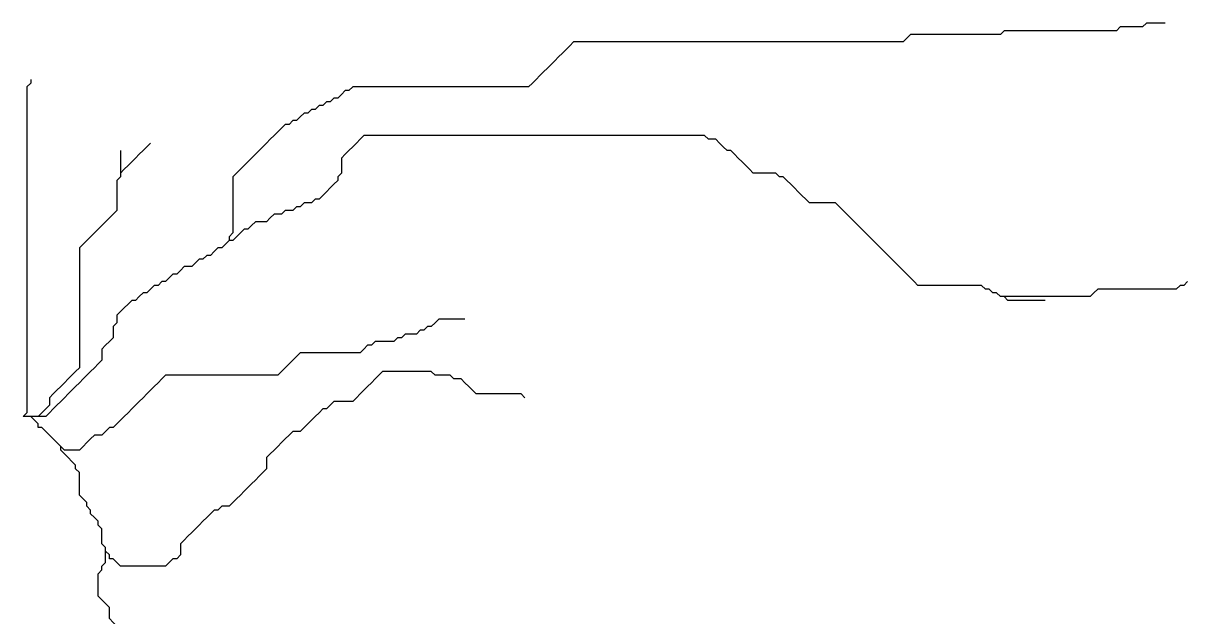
# Model space of a CAD drawing. Header units: metres. Extents: x 837475 to 838479, y 1189012 to 1191015.
# Drawn here: x 837475.1 to 837785.3, y 1189211.9 to 1189370.4 of the extents above; entities that cross this region are included whole.
import ezdxf

# ---------------------------------------------------------------- set-up
doc = ezdxf.new("R2010")
doc.units = ezdxf.units.M
doc.header["$MEASUREMENT"] = 0

msp = doc.modelspace()

# ---------------------------------------------------------------- linework, layer by layer
for points in [[(837780.02, 1189370.36, 1721.22), (837779.02, 1189370.36, 1720.6), (837778.02, 1189370.36, 1720.05), (837777.02, 1189370.36, 1719.37), (837776.02, 1189370.36, 1718.53), (837775.02, 1189370.36, 1717.78), (837774.02, 1189369.37, 1716.8), (837773.02, 1189369.37, 1716.09), (837772.02, 1189369.37, 1715.38), (837771.02, 1189369.37, 1714.68), (837770.02, 1189369.37, 1714.02), (837769.02, 1189369.37, 1713.34), (837768.02, 1189369.37, 1712.64), (837767.03, 1189368.37, 1711.55), (837766.03, 1189368.37, 1710.75), (837765.03, 1189368.37, 1710.01), (837764.03, 1189368.37, 1709.25), (837763.03, 1189368.37, 1708.49), (837762.03, 1189368.37, 1707.69), (837761.03, 1189368.37, 1706.88), (837760.03, 1189368.37, 1706.01), (837759.03, 1189368.37, 1705.01), (837758.03, 1189368.37, 1704.13), (837757.03, 1189368.37, 1703.38), (837756.03, 1189368.37, 1702.68), (837755.03, 1189368.37, 1702.06), (837754.03, 1189368.37, 1701.5), (837753.03, 1189368.37, 1700.89), (837752.03, 1189368.37, 1700.24), (837751.03, 1189368.37, 1699.59), (837750.03, 1189368.37, 1698.92), (837749.03, 1189368.37, 1698.22), (837748.03, 1189368.37, 1697.42), (837747.03, 1189368.37, 1696.54), (837746.03, 1189368.37, 1695.58), (837745.03, 1189368.37, 1694.57), (837744.03, 1189368.37, 1693.7), (837743.03, 1189368.37, 1692.98), (837742.03, 1189368.37, 1692.31), (837741.03, 1189368.37, 1691.67), (837740.03, 1189368.37, 1691.06), (837739.03, 1189368.37, 1690.47), (837738.04, 1189368.37, 1689.87), (837737.04, 1189368.37, 1689.29), (837736.04, 1189367.37, 1688.5), (837735.04, 1189367.37, 1687.98), (837734.04, 1189367.37, 1687.53), (837733.04, 1189367.37, 1687.09), (837732.04, 1189367.37, 1686.57), (837731.04, 1189367.37, 1685.95), (837730.04, 1189367.37, 1685.17), (837729.04, 1189367.37, 1684.31), (837728.04, 1189367.37, 1683.45), (837727.04, 1189367.37, 1682.57), (837726.04, 1189367.37, 1681.68), (837725.04, 1189367.37, 1680.82), (837724.04, 1189367.37, 1680.02), (837723.04, 1189367.37, 1679.26), (837722.04, 1189367.37, 1678.52), (837721.04, 1189367.37, 1677.83), (837720.04, 1189367.37, 1677.22), (837719.04, 1189367.37, 1676.65), (837718.04, 1189367.37, 1676.08), (837717.04, 1189367.37, 1675.54), (837716.04, 1189367.37, 1675.01), (837715.04, 1189367.37, 1674.5), (837714.04, 1189367.37, 1674), (837713.04, 1189367.37, 1673.55), (837712.04, 1189367.37, 1673.12), (837711.04, 1189366.37, 1672.5), (837710.04, 1189365.37, 1671.83), (837709.04, 1189365.37, 1671.41), (837708.05, 1189365.37, 1670.98), (837707.05, 1189365.37, 1670.55), (837706.05, 1189365.37, 1670.1), (837705.05, 1189365.37, 1669.57), (837704.05, 1189365.37, 1668.99), (837703.05, 1189365.37, 1668.39), (837702.05, 1189365.37, 1667.77), (837701.05, 1189365.37, 1667.16), (837700.05, 1189365.37, 1666.54), (837699.05, 1189365.37, 1665.9), (837698.05, 1189365.37, 1665.21), (837697.05, 1189365.37, 1664.62), (837696.05, 1189365.37, 1664.23), (837695.05, 1189365.37, 1663.99), (837694.05, 1189365.37, 1663.73), (837693.05, 1189365.37, 1663.41), (837692.05, 1189365.37, 1663.1), (837691.05, 1189365.37, 1662.78), (837690.05, 1189365.37, 1662.46), (837689.05, 1189365.37, 1662.15), (837688.05, 1189365.37, 1661.83), (837687.05, 1189365.37, 1661.52), (837686.05, 1189365.37, 1661.21), (837685.05, 1189365.37, 1660.9), (837684.05, 1189365.37, 1660.59), (837683.05, 1189365.37, 1660.28), (837682.05, 1189365.37, 1659.97), (837681.05, 1189365.37, 1659.66), (837680.05, 1189365.37, 1659.36), (837679.05, 1189365.37, 1659.05), (837678.06, 1189365.37, 1658.74), (837677.06, 1189365.37, 1658.44), (837676.06, 1189365.37, 1658.13), (837675.06, 1189365.37, 1657.83), (837674.06, 1189365.37, 1657.53), (837673.06, 1189365.37, 1657.23), (837672.06, 1189365.37, 1656.93), (837671.06, 1189365.37, 1656.63), (837670.06, 1189365.37, 1656.33), (837669.06, 1189365.37, 1656.04), (837668.06, 1189365.37, 1655.75), (837667.06, 1189365.37, 1655.46), (837666.06, 1189365.37, 1655.18), (837665.06, 1189365.37, 1654.9), (837664.06, 1189365.37, 1654.61), (837663.06, 1189365.37, 1654.33), (837662.06, 1189365.37, 1654.04), (837661.06, 1189365.37, 1653.71), (837660.06, 1189365.37, 1653.37), (837659.06, 1189365.37, 1653.04), (837658.06, 1189365.37, 1652.7), (837657.06, 1189365.37, 1652.37), (837656.06, 1189365.37, 1652.02), (837655.06, 1189365.37, 1651.64), (837654.06, 1189365.37, 1651.24), (837653.06, 1189365.37, 1650.85), (837652.06, 1189365.37, 1650.45), (837651.06, 1189365.37, 1650.06), (837650.06, 1189365.37, 1649.66), (837649.07, 1189365.37, 1649.26), (837648.07, 1189365.37, 1648.85), (837647.07, 1189365.37, 1648.45), (837646.07, 1189365.37, 1648.05), (837645.07, 1189365.37, 1647.64), (837644.07, 1189365.37, 1647.24), (837643.07, 1189365.37, 1646.83), (837642.07, 1189365.37, 1646.43), (837641.07, 1189365.37, 1646.03), (837640.07, 1189365.37, 1645.62), (837639.07, 1189365.37, 1645.22), (837638.07, 1189365.37, 1644.82), (837637.07, 1189365.37, 1644.41), (837636.07, 1189365.37, 1644.01), (837635.07, 1189365.37, 1643.6), (837634.07, 1189365.37, 1643.2), (837633.07, 1189365.37, 1642.8), (837632.07, 1189365.37, 1642.41), (837631.07, 1189365.37, 1642.01), (837630.07, 1189365.37, 1641.62), (837629.07, 1189365.37, 1641.24), (837628.07, 1189365.37, 1640.85), (837627.07, 1189365.37, 1640.47), (837626.07, 1189365.37, 1640.1), (837625.07, 1189365.37, 1639.76), (837624.07, 1189365.37, 1639.44), (837623.07, 1189365.37, 1639.13), (837622.07, 1189365.37, 1638.82), (837621.07, 1189364.37, 1638.38), (837620.07, 1189363.37, 1637.94), (837619.08, 1189362.37, 1637.5), (837618.08, 1189361.37, 1637.07), (837617.08, 1189360.37, 1636.63), (837616.08, 1189359.37, 1636.2), (837615.08, 1189358.37, 1635.76), (837614.08, 1189357.37, 1635.31), (837613.08, 1189356.37, 1634.86), (837612.08, 1189355.37, 1634.4), (837611.08, 1189354.37, 1633.95), (837610.08, 1189353.37, 1633.52), (837609.08, 1189353.37, 1633.24), (837608.08, 1189353.37, 1632.95), (837607.08, 1189353.37, 1632.67), (837606.08, 1189353.37, 1632.38), (837605.08, 1189353.37, 1632.07), (837604.08, 1189353.37, 1631.71), (837603.08, 1189353.37, 1631.33), (837602.08, 1189353.37, 1630.96), (837601.08, 1189353.37, 1630.59), (837600.08, 1189353.37, 1630.21), (837599.08, 1189353.37, 1629.84), (837598.08, 1189353.37, 1629.47), (837597.08, 1189353.37, 1629.1), (837596.08, 1189353.37, 1628.73), (837595.08, 1189353.37, 1628.35), (837594.08, 1189353.37, 1627.99), (837593.08, 1189353.37, 1627.64), (837592.08, 1189353.37, 1627.29), (837591.08, 1189353.37, 1626.92), (837590.08, 1189353.37, 1626.56), (837589.09, 1189353.37, 1626.2), (837588.09, 1189353.37, 1625.96), (837587.09, 1189353.37, 1625.81), (837586.09, 1189353.37, 1625.68), (837585.09, 1189353.37, 1625.56), (837584.09, 1189353.37, 1625.43), (837583.09, 1189353.37, 1625.31), (837582.09, 1189353.37, 1625.18), (837581.09, 1189353.37, 1625.05), (837580.09, 1189353.37, 1624.93), (837579.09, 1189353.37, 1624.8), (837578.09, 1189353.37, 1624.67), (837577.09, 1189353.37, 1624.55), (837576.09, 1189353.37, 1624.42), (837575.09, 1189353.37, 1624.3), (837574.09, 1189353.37, 1624.17), (837573.09, 1189353.37, 1624.05), (837572.09, 1189353.37, 1623.96), (837571.09, 1189353.37, 1623.9), (837570.09, 1189353.37, 1623.84), (837569.09, 1189353.37, 1623.79), (837568.09, 1189353.37, 1623.73), (837567.09, 1189353.37, 1623.67), (837566.09, 1189353.37, 1623.62), (837565.09, 1189353.37, 1623.56), (837564.09, 1189353.37, 1623.51), (837563.09, 1189353.37, 1623.47), (837562.09, 1189352.37, 1623.4), (837561.09, 1189352.37, 1623.36), (837560.1, 1189351.37, 1623.3), (837559.1, 1189350.37, 1623.24), (837558.1, 1189350.37, 1623.19), (837557.1, 1189349.37, 1623.13), (837556.1, 1189349.37, 1623.08), (837555.1, 1189348.37, 1623.03), (837554.1, 1189348.37, 1622.98), (837553.1, 1189347.37, 1622.92), (837552.1, 1189347.37, 1622.88), (837551.1, 1189346.37, 1622.81), (837550.1, 1189346.37, 1622.77), (837549.1, 1189345.37, 1622.71), (837548.1, 1189344.37, 1622.65), (837547.1, 1189344.37, 1622.6), (837546.1, 1189343.37, 1622.54), (837545.1, 1189343.37, 1622.49), (837544.1, 1189342.37, 1622.43), (837543.1, 1189341.37, 1622.36), (837542.1, 1189340.37, 1622.29), (837541.1, 1189339.38, 1622.21), (837540.1, 1189338.38, 1622.12), (837539.1, 1189337.38, 1622.02), (837538.1, 1189336.38, 1621.62), (837537.1, 1189335.38, 1620.91), (837536.1, 1189334.38, 1620.19), (837535.1, 1189333.38, 1619.47), (837534.1, 1189332.38, 1618.75), (837533.1, 1189331.38, 1618.05), (837532.1, 1189330.38, 1617.42), (837531.1, 1189329.38, 1616.86), (837531.1, 1189328.38, 1616.46), (837531.1, 1189327.38, 1616.02), (837531.1, 1189326.38, 1615.5), (837531.1, 1189325.38, 1614.95), (837531.1, 1189324.38, 1614.38), (837531.1, 1189323.38, 1613.76), (837531.1, 1189322.38, 1613.1), (837531.1, 1189321.38, 1612.41), (837531.1, 1189320.38, 1611.7), (837531.1, 1189319.38, 1610.95), (837531.1, 1189318.38, 1610.19), (837531.1, 1189317.38, 1609.43), (837531.1, 1189316.38, 1608.66), (837531.1, 1189315.38, 1607.96), (837531.1, 1189314.38, 1607.4), (837530.11, 1189313.38, 1606.63), (837530.11, 1189312.38, 1606.17)], [(837477.12, 1189355.37, 1614.57), (837477.12, 1189354.37, 1614.39), (837476.12, 1189353.37, 1614.15), (837476.12, 1189352.37, 1613.88), (837476.12, 1189351.37, 1613.51), (837476.12, 1189350.37, 1613.12), (837476.12, 1189349.37, 1612.72), (837476.12, 1189348.37, 1612.32), (837476.12, 1189347.37, 1611.89), (837476.12, 1189346.37, 1611.45), (837476.12, 1189345.37, 1611.02), (837476.12, 1189344.37, 1610.62), (837476.12, 1189343.37, 1610.26), (837476.12, 1189342.37, 1609.9), (837476.12, 1189341.37, 1609.55), (837476.12, 1189340.37, 1609.2), (837476.12, 1189339.38, 1608.83), (837476.12, 1189338.38, 1608.43), (837476.12, 1189337.38, 1608.02), (837476.12, 1189336.38, 1607.56), (837476.12, 1189335.38, 1607.04), (837476.12, 1189334.38, 1606.43), (837476.12, 1189333.38, 1605.77), (837476.12, 1189332.38, 1605.07), (837476.12, 1189331.38, 1604.34), (837476.12, 1189330.38, 1603.62), (837476.12, 1189329.38, 1602.9), (837476.12, 1189328.38, 1602.17), (837476.12, 1189327.38, 1601.44), (837476.12, 1189326.38, 1600.7), (837476.12, 1189325.38, 1599.95), (837476.12, 1189324.38, 1599.19), (837476.12, 1189323.38, 1598.44), (837476.12, 1189322.38, 1597.68), (837476.12, 1189321.38, 1596.95), (837476.12, 1189320.38, 1596.28), (837476.12, 1189319.38, 1595.7), (837476.12, 1189318.38, 1595.2), (837476.12, 1189317.38, 1594.74), (837476.12, 1189316.38, 1594.31), (837476.12, 1189315.38, 1593.91), (837476.12, 1189314.38, 1593.52), (837476.12, 1189313.38, 1593.14), (837476.12, 1189312.38, 1592.78), (837476.12, 1189311.38, 1592.41), (837476.12, 1189310.39, 1592.04), (837476.12, 1189309.39, 1591.66), (837476.12, 1189308.39, 1591.29), (837476.12, 1189307.39, 1590.92), (837476.12, 1189306.39, 1590.55), (837476.12, 1189305.39, 1590.19), (837476.12, 1189304.39, 1589.83), (837476.12, 1189303.39, 1589.48), (837476.12, 1189302.39, 1589.13), (837476.12, 1189301.39, 1588.79), (837476.12, 1189300.39, 1588.45), (837476.12, 1189299.39, 1588.12), (837476.12, 1189298.39, 1587.79), (837476.12, 1189297.39, 1587.44), (837476.12, 1189296.39, 1587.07), (837476.12, 1189295.39, 1586.69), (837476.12, 1189294.39, 1586.26), (837476.12, 1189293.39, 1585.72), (837476.12, 1189292.39, 1585.1), (837476.12, 1189291.39, 1584.41), (837476.12, 1189290.39, 1583.7), (837476.12, 1189289.39, 1582.98), (837476.12, 1189288.39, 1582.25), (837476.12, 1189287.39, 1581.52), (837476.12, 1189286.39, 1580.79), (837476.12, 1189285.39, 1580.07), (837476.12, 1189284.39, 1579.34), (837476.12, 1189283.39, 1578.62), (837476.12, 1189282.39, 1577.88), (837476.12, 1189281.39, 1577.14), (837476.12, 1189280.4, 1576.43), (837476.12, 1189279.4, 1575.77), (837476.12, 1189278.4, 1575.18), (837476.12, 1189277.4, 1574.63), (837476.12, 1189276.4, 1574.06), (837476.12, 1189275.4, 1573.42), (837476.12, 1189274.4, 1572.75), (837476.12, 1189273.4, 1572.1), (837476.12, 1189272.4, 1571.46), (837476.12, 1189271.4, 1570.82), (837476.12, 1189270.4, 1570.18), (837476.12, 1189269.4, 1569.54), (837476.12, 1189268.4, 1568.92), (837476.12, 1189267.4, 1568.42), (837476.12, 1189266.4, 1568.15), (837475.12, 1189265.4, 1568.14)], [(837737.04, 1189297.39, 1687.59), (837736.04, 1189297.39, 1686.94), (837735.04, 1189298.39, 1686.17), (837734.04, 1189298.39, 1685.62), (837733.04, 1189299.39, 1684.83), (837732.04, 1189299.39, 1684.2), (837731.04, 1189300.39, 1683.75), (837730.04, 1189300.39, 1683.43), (837729.04, 1189300.39, 1683.09), (837728.04, 1189300.39, 1682.76), (837727.04, 1189300.39, 1682.4), (837726.04, 1189300.39, 1681.99), (837725.04, 1189300.39, 1681.46), (837724.04, 1189300.39, 1680.89), (837723.04, 1189300.39, 1680.35), (837722.04, 1189300.39, 1679.88), (837721.04, 1189300.39, 1679.5), (837720.04, 1189300.39, 1679.13), (837719.04, 1189300.39, 1678.75), (837718.04, 1189300.39, 1678.37), (837717.04, 1189300.39, 1677.98), (837716.04, 1189300.39, 1677.63), (837715.04, 1189300.39, 1677.31), (837714.04, 1189300.39, 1677.01), (837713.04, 1189301.39, 1676.57), (837712.04, 1189302.39, 1676.13), (837711.04, 1189303.39, 1675.64), (837710.04, 1189304.39, 1675.16), (837709.04, 1189305.39, 1674.66), (837708.05, 1189306.39, 1674.16), (837707.05, 1189307.39, 1673.67), (837706.05, 1189308.39, 1673.2), (837705.05, 1189309.39, 1672.72), (837704.05, 1189310.39, 1672.25), (837703.05, 1189311.38, 1671.78), (837702.05, 1189312.38, 1671.31), (837701.05, 1189313.38, 1670.85), (837700.05, 1189314.38, 1670.38), (837699.05, 1189315.38, 1669.88), (837698.05, 1189316.38, 1669.33), (837697.05, 1189317.38, 1668.8), (837696.05, 1189318.38, 1668.28), (837695.05, 1189319.38, 1667.79), (837694.05, 1189320.38, 1667.33), (837693.05, 1189321.38, 1666.89), (837692.05, 1189322.38, 1666.46), (837691.05, 1189322.38, 1666.16), (837690.05, 1189322.38, 1665.85), (837689.05, 1189322.38, 1665.55), (837688.05, 1189322.38, 1665.24), (837687.05, 1189322.38, 1664.94), (837686.05, 1189322.38, 1664.63), (837685.05, 1189322.38, 1664.33), (837684.05, 1189323.38, 1663.87), (837683.05, 1189324.38, 1663.39), (837682.05, 1189325.38, 1662.89), (837681.05, 1189326.38, 1662.39), (837680.05, 1189327.38, 1661.82), (837679.05, 1189328.38, 1661.14), (837678.06, 1189329.38, 1660.46), (837677.06, 1189329.38, 1660.03), (837676.06, 1189330.38, 1659.5), (837675.06, 1189330.38, 1659.14), (837674.06, 1189330.38, 1658.78), (837673.06, 1189330.38, 1658.4), (837672.06, 1189330.38, 1658.02), (837671.06, 1189330.38, 1657.66), (837670.06, 1189330.38, 1657.34), (837669.06, 1189331.38, 1656.88), (837668.06, 1189332.38, 1656.39), (837667.06, 1189333.38, 1655.91), (837666.06, 1189334.38, 1655.42), (837665.06, 1189335.38, 1654.93), (837664.06, 1189336.38, 1654.44), (837663.06, 1189336.38, 1654.12), (837662.06, 1189337.38, 1653.74), (837661.06, 1189338.38, 1653.38), (837660.06, 1189339.38, 1653.02), (837659.06, 1189339.38, 1652.77), (837658.06, 1189339.38, 1652.52), (837657.06, 1189340.37, 1652.16), (837656.06, 1189340.37, 1651.84), (837655.06, 1189340.37, 1651.42), (837654.06, 1189340.37, 1650.99), (837653.06, 1189340.37, 1650.55), (837652.06, 1189340.37, 1650.12), (837651.06, 1189340.37, 1649.68), (837650.06, 1189340.37, 1649.25), (837649.07, 1189340.37, 1648.82), (837648.07, 1189340.37, 1648.38), (837647.07, 1189340.37, 1647.95), (837646.07, 1189340.37, 1647.51), (837645.07, 1189340.37, 1647.08), (837644.07, 1189340.37, 1646.64), (837643.07, 1189340.37, 1646.21), (837642.07, 1189340.37, 1645.78), (837641.07, 1189340.37, 1645.35), (837640.07, 1189340.37, 1644.92), (837639.07, 1189340.37, 1644.47), (837638.07, 1189340.37, 1644.03), (837637.07, 1189340.37, 1643.6), (837636.07, 1189340.37, 1643.17), (837635.07, 1189340.37, 1642.74), (837634.07, 1189340.37, 1642.3), (837633.07, 1189340.37, 1641.86), (837632.07, 1189340.37, 1641.42), (837631.07, 1189340.37, 1640.99), (837630.07, 1189340.37, 1640.55), (837629.07, 1189340.37, 1640.11), (837628.07, 1189340.37, 1639.68), (837627.07, 1189340.37, 1639.24), (837626.07, 1189340.37, 1638.8), (837625.07, 1189340.37, 1638.36), (837624.07, 1189340.37, 1637.91), (837623.07, 1189340.37, 1637.46), (837622.07, 1189340.37, 1637.01), (837621.07, 1189340.37, 1636.55), (837620.07, 1189340.37, 1636.13), (837619.08, 1189340.37, 1635.84), (837618.08, 1189340.37, 1635.54), (837617.08, 1189340.37, 1635.21), (837616.08, 1189340.37, 1634.89), (837615.08, 1189340.37, 1634.55), (837614.08, 1189340.37, 1634.18), (837613.08, 1189340.37, 1633.88), (837612.08, 1189340.37, 1633.57), (837611.08, 1189340.37, 1633.25), (837610.08, 1189340.37, 1632.93), (837609.08, 1189340.37, 1632.6), (837608.08, 1189340.37, 1632.27), (837607.08, 1189340.37, 1631.94), (837606.08, 1189340.37, 1631.61), (837605.08, 1189340.37, 1631.29), (837604.08, 1189340.37, 1630.96), (837603.08, 1189340.37, 1630.64), (837602.08, 1189340.37, 1630.31), (837601.08, 1189340.37, 1630), (837600.08, 1189340.37, 1629.68), (837599.08, 1189340.37, 1629.37), (837598.08, 1189340.37, 1629.06), (837597.08, 1189340.37, 1628.75), (837596.08, 1189340.37, 1628.43), (837595.08, 1189340.37, 1628.12), (837594.08, 1189340.37, 1627.81), (837593.08, 1189340.37, 1627.5), (837592.08, 1189340.37, 1627.18), (837591.08, 1189340.37, 1626.87), (837590.08, 1189340.37, 1626.56), (837589.09, 1189340.37, 1626.25), (837588.09, 1189340.37, 1626), (837587.09, 1189340.37, 1625.86), (837586.09, 1189340.37, 1625.74), (837585.09, 1189340.37, 1625.62), (837584.09, 1189340.37, 1625.51), (837583.09, 1189340.37, 1625.4), (837582.09, 1189340.37, 1625.29), (837581.09, 1189340.37, 1625.18), (837580.09, 1189340.37, 1625.07), (837579.09, 1189340.37, 1624.96), (837578.09, 1189340.37, 1624.85), (837577.09, 1189340.37, 1624.74), (837576.09, 1189340.37, 1624.63), (837575.09, 1189340.37, 1624.52), (837574.09, 1189340.37, 1624.41), (837573.09, 1189340.37, 1624.3), (837572.09, 1189340.37, 1624.19), (837571.09, 1189340.37, 1624.08), (837570.09, 1189340.37, 1623.94), (837569.09, 1189340.37, 1623.75), (837568.09, 1189340.37, 1623.56), (837567.09, 1189340.37, 1623.38), (837566.09, 1189340.37, 1623.23), (837565.09, 1189339.38, 1623.09), (837564.09, 1189338.38, 1622.96), (837563.09, 1189337.38, 1622.82), (837562.09, 1189336.38, 1622.68), (837561.09, 1189335.38, 1622.53), (837560.1, 1189334.38, 1622.37), (837560.1, 1189333.38, 1622.25), (837560.1, 1189332.38, 1622.03), (837560.1, 1189331.38, 1621.65), (837560.1, 1189330.38, 1621.22), (837559.1, 1189329.38, 1620.61), (837559.1, 1189328.38, 1620.25), (837558.1, 1189327.38, 1620.03), (837557.1, 1189326.38, 1619.91), (837556.1, 1189325.38, 1619.32), (837555.1, 1189324.38, 1618.65), (837554.1, 1189323.38, 1618.16), (837553.1, 1189323.38, 1618.04), (837552.1, 1189322.38, 1617.81), (837551.1, 1189322.38, 1617.4), (837550.1, 1189322.38, 1616.97), (837549.1, 1189321.38, 1616.44), (837548.1, 1189321.38, 1616.05), (837547.1, 1189320.38, 1615.46), (837546.1, 1189320.38, 1614.89), (837545.1, 1189320.38, 1614.41), (837544.1, 1189319.38, 1613.84), (837543.1, 1189319.38, 1613.25), (837542.1, 1189319.38, 1612.68), (837541.1, 1189318.38, 1612.14), (837540.1, 1189317.38, 1611.8), (837539.1, 1189317.38, 1611.24), (837538.1, 1189317.38, 1610.64), (837537.1, 1189317.38, 1610.13), (837536.1, 1189316.38, 1609.47), (837535.1, 1189315.38, 1608.73), (837534.1, 1189315.38, 1608.26), (837533.1, 1189314.38, 1607.95), (837532.1, 1189313.38, 1607.38), (837531.1, 1189312.38, 1606.58), (837530.11, 1189312.38, 1606.17)], [(837509.11, 1189338.38, 1615.76), (837508.11, 1189337.38, 1615.16), (837507.11, 1189336.38, 1614.54), (837506.11, 1189335.38, 1613.73), (837505.11, 1189334.38, 1612.6), (837504.11, 1189333.38, 1611.44), (837503.11, 1189332.38, 1610.27), (837502.11, 1189331.38, 1609.12), (837501.11, 1189330.38, 1608.01)], [(837501.11, 1189336.38, 1612.59), (837501.11, 1189335.38, 1611.83), (837501.11, 1189334.38, 1611.06), (837501.11, 1189333.38, 1610.3), (837501.11, 1189332.38, 1609.53), (837501.11, 1189331.38, 1608.77), (837501.11, 1189330.38, 1608.01)], [(837501.11, 1189330.38, 1608.01), (837501.11, 1189329.38, 1607.25), (837500.12, 1189328.38, 1606.17), (837500.12, 1189327.38, 1605.41), (837500.12, 1189326.38, 1604.64), (837500.12, 1189325.38, 1603.88), (837500.12, 1189324.38, 1603.13), (837500.12, 1189323.38, 1602.36), (837500.12, 1189322.38, 1601.6), (837500.12, 1189321.38, 1600.86), (837500.12, 1189320.38, 1600.19), (837499.12, 1189319.38, 1599.51), (837498.12, 1189318.38, 1598.89), (837497.12, 1189317.38, 1598.22), (837496.12, 1189316.38, 1597.6), (837495.12, 1189315.38, 1597.02), (837494.12, 1189314.38, 1596.44), (837493.12, 1189313.38, 1595.86), (837492.12, 1189312.38, 1595.27), (837491.12, 1189311.38, 1594.68), (837490.12, 1189310.39, 1594.11), (837490.12, 1189309.39, 1593.73), (837490.12, 1189308.39, 1593.36), (837490.12, 1189307.39, 1592.99), (837490.12, 1189306.39, 1592.62), (837490.12, 1189305.39, 1592.25), (837490.12, 1189304.39, 1591.88), (837490.12, 1189303.39, 1591.52), (837490.12, 1189302.39, 1591.17), (837490.12, 1189301.39, 1590.81), (837490.12, 1189300.39, 1590.45), (837490.12, 1189299.39, 1590.08), (837490.12, 1189298.39, 1589.65), (837490.12, 1189297.39, 1589.12), (837490.12, 1189296.39, 1588.56), (837490.12, 1189295.39, 1587.96), (837490.12, 1189294.39, 1587.23), (837490.12, 1189293.39, 1586.47), (837490.12, 1189292.39, 1585.76), (837490.12, 1189291.39, 1585.15), (837490.12, 1189290.39, 1584.55), (837490.12, 1189289.39, 1583.99), (837490.12, 1189288.39, 1583.47), (837490.12, 1189287.39, 1582.96), (837490.12, 1189286.39, 1582.45), (837490.12, 1189285.39, 1581.94), (837490.12, 1189284.39, 1581.44), (837490.12, 1189283.39, 1580.95), (837490.12, 1189282.39, 1580.45), (837490.12, 1189281.39, 1579.99), (837490.12, 1189280.4, 1579.64), (837490.12, 1189279.4, 1579.34), (837490.12, 1189278.4, 1579.07), (837489.12, 1189277.4, 1578.68), (837488.12, 1189276.4, 1578.27), (837487.12, 1189275.4, 1577.53), (837486.12, 1189274.4, 1576.38), (837485.12, 1189273.4, 1575.12), (837484.12, 1189272.4, 1573.8), (837483.12, 1189271.4, 1572.54), (837482.12, 1189270.4, 1571.41), (837482.12, 1189269.4, 1570.67), (837482.12, 1189268.4, 1569.99), (837481.12, 1189267.4, 1569.32), (837480.12, 1189266.4, 1568.7), (837479.12, 1189265.4, 1568.17)], [(837530.11, 1189312.38, 1606.17), (837529.11, 1189311.38, 1605.76), (837528.11, 1189310.39, 1605.02), (837527.11, 1189310.39, 1604.58), (837526.11, 1189309.39, 1603.98), (837525.11, 1189308.39, 1603.27), (837524.11, 1189308.39, 1602.74), (837523.11, 1189307.39, 1601.89), (837522.11, 1189307.39, 1601.21), (837521.11, 1189306.39, 1600.32), (837520.11, 1189305.39, 1599.74), (837519.11, 1189305.39, 1598.97), (837518.11, 1189305.39, 1598.31), (837517.11, 1189304.39, 1597.76), (837516.11, 1189303.39, 1596.93), (837515.11, 1189303.39, 1596.32), (837514.11, 1189302.39, 1595.91), (837513.11, 1189301.39, 1595.05), (837512.11, 1189301.39, 1594.33), (837511.11, 1189300.39, 1593.47), (837510.11, 1189300.39, 1592.91), (837509.11, 1189299.39, 1592.06), (837508.11, 1189298.39, 1591.29), (837507.11, 1189298.39, 1590.71), (837506.11, 1189297.39, 1589.97), (837505.11, 1189296.39, 1589.16), (837504.11, 1189296.39, 1588.53), (837503.11, 1189295.39, 1587.85), (837502.11, 1189294.39, 1586.79), (837501.11, 1189293.39, 1586.09), (837500.12, 1189292.39, 1585.43), (837500.12, 1189291.39, 1584.79), (837500.12, 1189290.39, 1584.27), (837499.12, 1189289.39, 1583.66), (837499.12, 1189288.39, 1583.14), (837499.12, 1189287.39, 1582.61), (837499.12, 1189286.39, 1582.21), (837498.12, 1189285.39, 1581.93), (837497.12, 1189284.39, 1581.5), (837496.12, 1189283.39, 1581.03), (837496.12, 1189282.39, 1580.69), (837496.12, 1189281.39, 1580.36), (837496.12, 1189280.4, 1580.05), (837495.12, 1189279.4, 1579.71), (837494.12, 1189278.4, 1579.39), (837493.12, 1189277.4, 1579.06), (837492.12, 1189276.4, 1578.74), (837491.12, 1189275.4, 1578.41), (837490.12, 1189274.4, 1577.97), (837489.12, 1189273.4, 1577.07), (837488.12, 1189272.4, 1576.01), (837487.12, 1189271.4, 1574.79), (837486.12, 1189270.4, 1573.54), (837485.12, 1189269.4, 1572.25), (837484.12, 1189268.4, 1570.89), (837483.12, 1189267.4, 1569.84), (837482.12, 1189266.4, 1569.28), (837481.12, 1189265.4, 1568.8), (837480.12, 1189265.4, 1568.48), (837479.12, 1189265.4, 1568.17)], [(837786.02, 1189301.39, 1723.26), (837785.02, 1189300.39, 1722.18), (837784.02, 1189300.39, 1721.42), (837783.02, 1189299.39, 1720.33), (837782.02, 1189299.39, 1719.83), (837781.02, 1189299.39, 1719.1), (837780.02, 1189299.39, 1718.32), (837779.02, 1189299.39, 1717.61), (837778.02, 1189299.39, 1716.9), (837777.02, 1189299.39, 1716.22), (837776.02, 1189299.39, 1715.55), (837775.02, 1189299.39, 1714.87), (837774.02, 1189299.39, 1714.18), (837773.02, 1189299.39, 1713.49), (837772.02, 1189299.39, 1712.79), (837771.02, 1189299.39, 1712.11), (837770.02, 1189299.39, 1711.45), (837769.02, 1189299.39, 1710.78), (837768.02, 1189299.39, 1710.11), (837767.03, 1189299.39, 1709.44), (837766.03, 1189299.39, 1708.77), (837765.03, 1189299.39, 1708.1), (837764.03, 1189299.39, 1707.42), (837763.03, 1189299.39, 1706.75), (837762.03, 1189299.39, 1706.05), (837761.03, 1189298.39, 1704.93), (837760.03, 1189297.39, 1703.77), (837759.03, 1189297.39, 1703.04), (837758.03, 1189297.39, 1702.35), (837757.03, 1189297.39, 1701.67), (837756.03, 1189297.39, 1700.91), (837755.03, 1189297.39, 1700.13), (837754.03, 1189297.39, 1699.34), (837753.03, 1189297.39, 1698.55), (837752.03, 1189297.39, 1697.74), (837751.03, 1189297.39, 1696.92), (837750.03, 1189297.39, 1696.12), (837749.03, 1189297.39, 1695.42), (837748.03, 1189297.39, 1694.75), (837747.03, 1189297.39, 1694.1), (837746.03, 1189297.39, 1693.51), (837745.03, 1189297.39, 1692.94), (837744.03, 1189297.39, 1692.45), (837743.03, 1189297.39, 1691.98), (837742.03, 1189297.39, 1691.3), (837741.03, 1189297.39, 1690.48), (837740.03, 1189297.39, 1689.62), (837739.03, 1189297.39, 1688.74), (837738.04, 1189297.39, 1688.11), (837737.04, 1189297.39, 1687.59)], [(837748.03, 1189296.39, 1694.78), (837747.03, 1189296.39, 1694.14), (837746.03, 1189296.39, 1693.58), (837745.03, 1189296.39, 1692.98), (837744.03, 1189296.39, 1692.43), (837743.03, 1189296.39, 1691.99), (837742.03, 1189296.39, 1691.36), (837741.03, 1189296.39, 1690.57), (837740.03, 1189296.39, 1689.78), (837739.03, 1189296.39, 1689), (837738.04, 1189296.39, 1688.37), (837737.04, 1189297.39, 1687.59)], [(837593.08, 1189291.39, 1627.55), (837592.08, 1189291.39, 1626.97), (837591.08, 1189291.39, 1626.35), (837590.08, 1189291.39, 1625.68), (837589.09, 1189291.39, 1624.93), (837588.09, 1189291.39, 1624.17), (837587.09, 1189291.39, 1623.43), (837586.09, 1189291.39, 1622.71), (837585.09, 1189290.39, 1621.68), (837584.09, 1189289.39, 1620.67), (837583.09, 1189289.39, 1619.94), (837582.09, 1189288.39, 1618.92), (837581.09, 1189288.39, 1618.19), (837580.09, 1189287.39, 1617.18), (837579.09, 1189287.39, 1616.49), (837578.09, 1189287.39, 1616), (837577.09, 1189287.39, 1615.69), (837576.09, 1189286.39, 1615.29), (837575.09, 1189286.39, 1615.02), (837574.09, 1189285.39, 1614.63), (837573.09, 1189285.39, 1614.35), (837572.09, 1189285.39, 1614.07), (837571.09, 1189285.39, 1613.79), (837570.09, 1189285.39, 1613.52), (837569.09, 1189285.39, 1613.25), (837568.09, 1189284.39, 1612.87), (837567.09, 1189284.39, 1612.6), (837566.09, 1189283.39, 1612.21), (837565.09, 1189282.39, 1611.73), (837564.09, 1189282.39, 1611.3), (837563.09, 1189282.39, 1610.85), (837562.09, 1189282.39, 1610.39), (837561.09, 1189282.39, 1609.85), (837560.1, 1189282.39, 1609.18), (837559.1, 1189282.39, 1608.49), (837558.1, 1189282.39, 1607.82), (837557.1, 1189282.39, 1607.19), (837556.1, 1189282.39, 1606.55), (837555.1, 1189282.39, 1605.91), (837554.1, 1189282.39, 1605.31), (837553.1, 1189282.39, 1604.73), (837552.1, 1189282.39, 1604.18), (837551.1, 1189282.39, 1603.83), (837550.1, 1189282.39, 1603.58), (837549.1, 1189282.39, 1603.36), (837548.1, 1189281.39, 1603.05), (837547.1, 1189280.4, 1602.73), (837546.1, 1189279.4, 1602.38), (837545.1, 1189278.4, 1602.02), (837544.1, 1189277.4, 1601.67), (837543.1, 1189276.4, 1601.36), (837542.1, 1189276.4, 1601.15), (837541.1, 1189276.4, 1600.93), (837540.1, 1189276.4, 1600.72), (837539.1, 1189276.4, 1600.47), (837538.1, 1189276.4, 1600.2), (837537.1, 1189276.4, 1599.82), (837536.1, 1189276.4, 1599.25), (837535.1, 1189276.4, 1598.64), (837534.1, 1189276.4, 1598.03), (837533.1, 1189276.4, 1597.42), (837532.1, 1189276.4, 1596.82), (837531.1, 1189276.4, 1596.22), (837530.11, 1189276.4, 1595.64), (837529.11, 1189276.4, 1595.06), (837528.11, 1189276.4, 1594.48), (837527.11, 1189276.4, 1593.9), (837526.11, 1189276.4, 1593.32), (837525.11, 1189276.4, 1592.74), (837524.11, 1189276.4, 1592.16), (837523.11, 1189276.4, 1591.57), (837522.11, 1189276.4, 1590.97), (837521.11, 1189276.4, 1590.37), (837520.11, 1189276.4, 1589.76), (837519.11, 1189276.4, 1589.15), (837518.11, 1189276.4, 1588.53), (837517.11, 1189276.4, 1587.93), (837516.11, 1189276.4, 1587.39), (837515.11, 1189276.4, 1586.91), (837514.11, 1189276.4, 1586.44), (837513.11, 1189276.4, 1586), (837512.11, 1189275.4, 1585.41), (837511.11, 1189274.4, 1584.78), (837510.11, 1189273.4, 1584.13), (837509.11, 1189272.4, 1583.51), (837508.11, 1189271.4, 1582.9), (837507.11, 1189270.4, 1582.29), (837506.11, 1189269.4, 1581.68), (837505.11, 1189268.4, 1581.08), (837504.11, 1189267.4, 1580.42), (837503.11, 1189266.4, 1579.74), (837502.11, 1189265.4, 1579.06), (837501.11, 1189264.4, 1578.38), (837500.12, 1189263.4, 1577.71), (837499.12, 1189262.4, 1577.08), (837498.12, 1189262.4, 1576.65), (837497.12, 1189261.4, 1575.97), (837496.12, 1189260.4, 1575.16), (837495.12, 1189260.4, 1574.57), (837494.12, 1189260.4, 1573.98), (837493.12, 1189259.4, 1573.14), (837492.12, 1189258.4, 1572.3), (837491.12, 1189257.4, 1571.46), (837490.12, 1189256.4, 1570.63), (837489.12, 1189256.4, 1570.16), (837488.12, 1189256.4, 1570.01), (837487.12, 1189256.4, 1570), (837486.12, 1189256.4, 1570), (837485.12, 1189257.4, 1570)], [(837609.08, 1189270.4, 1631.27), (837608.08, 1189271.4, 1631), (837607.08, 1189271.4, 1630.79), (837606.08, 1189271.4, 1630.6), (837605.08, 1189271.4, 1630.38), (837604.08, 1189271.4, 1630.15), (837603.08, 1189271.4, 1629.92), (837602.08, 1189271.4, 1629.71), (837601.08, 1189271.4, 1629.5), (837600.08, 1189271.4, 1629.3), (837599.08, 1189271.4, 1629.12), (837598.08, 1189271.4, 1628.93), (837597.08, 1189271.4, 1628.73), (837596.08, 1189271.4, 1628.55), (837595.08, 1189272.4, 1628.3), (837594.08, 1189273.4, 1627.93), (837593.08, 1189274.4, 1627.08), (837592.08, 1189275.4, 1626.12), (837591.08, 1189275.4, 1625.36), (837590.08, 1189275.4, 1624.55), (837589.09, 1189276.4, 1623.38), (837588.09, 1189276.4, 1622.56), (837587.09, 1189276.4, 1621.74), (837586.09, 1189276.4, 1620.92), (837585.09, 1189276.4, 1620.12), (837584.09, 1189277.4, 1618.96), (837583.09, 1189277.4, 1618.14), (837582.09, 1189277.4, 1617.32), (837581.09, 1189277.4, 1616.54), (837580.09, 1189277.4, 1615.96), (837579.09, 1189277.4, 1615.53), (837578.09, 1189277.4, 1615.14), (837577.09, 1189277.4, 1614.75), (837576.09, 1189277.4, 1614.38), (837575.09, 1189277.4, 1614.04), (837574.09, 1189277.4, 1613.76), (837573.09, 1189277.4, 1613.48), (837572.09, 1189277.4, 1613.2), (837571.09, 1189277.4, 1612.93), (837570.09, 1189276.4, 1612.54), (837569.09, 1189275.4, 1612.16), (837568.09, 1189274.4, 1611.63), (837567.09, 1189273.4, 1610.91), (837566.09, 1189272.4, 1610.05), (837565.09, 1189271.4, 1608.95), (837564.09, 1189270.4, 1607.82), (837563.09, 1189269.4, 1606.85), (837562.09, 1189269.4, 1606.17), (837561.09, 1189269.4, 1605.7), (837560.1, 1189269.4, 1605.12), (837559.1, 1189269.4, 1604.55), (837558.1, 1189269.4, 1604.02), (837557.1, 1189268.4, 1603.4), (837556.1, 1189267.4, 1602.85), (837555.1, 1189267.4, 1602.44), (837554.1, 1189266.4, 1601.92), (837553.1, 1189265.4, 1601.5), (837552.1, 1189264.4, 1601.09), (837551.1, 1189263.4, 1600.67), (837550.1, 1189262.4, 1600.25), (837549.1, 1189261.4, 1600), (837548.1, 1189261.4, 1599.89), (837547.1, 1189261.4, 1599.68), (837546.1, 1189260.4, 1599.36), (837545.1, 1189259.4, 1599.05), (837544.1, 1189258.4, 1598.73), (837543.1, 1189257.4, 1598.39), (837542.1, 1189256.4, 1597.96), (837541.1, 1189255.4, 1597.49), (837540.1, 1189254.4, 1597.12), (837540.1, 1189253.4, 1596.85), (837540.1, 1189252.4, 1596.57), (837540.1, 1189251.4, 1596.31), (837539.1, 1189250.41, 1595.97), (837538.1, 1189249.41, 1595.16), (837537.1, 1189248.41, 1594.28), (837536.1, 1189247.41, 1593.46), (837535.1, 1189246.41, 1592.5), (837534.1, 1189245.41, 1591.6), (837533.1, 1189244.41, 1590.49), (837532.1, 1189243.41, 1589.67), (837531.1, 1189242.41, 1588.78), (837530.11, 1189241.41, 1587.9), (837529.11, 1189241.41, 1587.24), (837528.11, 1189241.41, 1586.61), (837527.11, 1189240.41, 1585.69), (837526.11, 1189240.41, 1585.04), (837525.11, 1189239.41, 1584.17), (837524.11, 1189238.41, 1583.48), (837523.11, 1189237.41, 1582.82), (837522.11, 1189236.41, 1582.12), (837521.11, 1189235.41, 1581.38), (837520.11, 1189234.41, 1580.59), (837519.11, 1189233.41, 1579.91), (837518.11, 1189232.41, 1579.41), (837517.11, 1189231.41, 1578.95), (837517.11, 1189230.41, 1578.62), (837517.11, 1189229.41, 1578.31), (837517.11, 1189228.41, 1578.06), (837516.11, 1189227.41, 1577.91), (837515.11, 1189227.41, 1577.62), (837514.11, 1189226.41, 1577.15), (837513.11, 1189225.41, 1576.69), (837512.11, 1189225.41, 1576.37), (837511.11, 1189225.41, 1576.15), (837510.11, 1189225.41, 1575.96), (837509.11, 1189225.41, 1575.58), (837508.11, 1189225.41, 1575.14), (837507.11, 1189225.41, 1574.71), (837506.11, 1189225.41, 1574.27), (837505.11, 1189225.41, 1574), (837504.11, 1189225.41, 1573.77), (837503.11, 1189225.41, 1573.5), (837502.11, 1189225.41, 1573.23), (837501.11, 1189225.41, 1572.98), (837500.12, 1189226.41, 1572.62), (837499.12, 1189227.41, 1572.26), (837498.12, 1189227.41, 1572.06), (837498.12, 1189228.41, 1572.03), (837497.12, 1189229.41, 1572.03)], [(837477.12, 1189265.4, 1568.15), (837476.12, 1189265.4, 1568.15), (837475.12, 1189265.4, 1568.14)], [(837485.12, 1189257.4, 1570), (837484.12, 1189258.4, 1570), (837483.12, 1189259.4, 1569.85), (837482.12, 1189260.4, 1569.37), (837481.12, 1189261.4, 1568.84), (837480.12, 1189262.4, 1568.36), (837479.12, 1189262.4, 1568.16), (837479.12, 1189263.4, 1568.15), (837478.12, 1189264.4, 1568.15), (837477.12, 1189265.4, 1568.15)], [(837479.12, 1189265.4, 1568.17), (837478.12, 1189265.4, 1568.15), (837477.12, 1189265.4, 1568.15)], [(837497.12, 1189229.41, 1572.03), (837497.12, 1189230.41, 1572.02), (837496.12, 1189231.41, 1572.02), (837496.12, 1189232.41, 1572.02), (837496.12, 1189233.41, 1572.02), (837496.12, 1189234.41, 1572.02), (837496.12, 1189235.41, 1572.01), (837495.12, 1189236.41, 1572.01), (837495.12, 1189237.41, 1572.01), (837494.12, 1189238.41, 1572.01), (837493.12, 1189239.41, 1572.01), (837493.12, 1189240.41, 1572), (837492.12, 1189241.41, 1572), (837492.12, 1189242.41, 1572), (837491.12, 1189243.41, 1571.99), (837490.12, 1189244.41, 1571.75), (837490.12, 1189245.41, 1571.32), (837490.12, 1189246.41, 1570.88), (837490.12, 1189247.41, 1570.55), (837490.12, 1189248.41, 1570.3), (837490.12, 1189249.41, 1570.15), (837490.12, 1189250.41, 1570.12), (837489.12, 1189251.4, 1570.05), (837489.12, 1189252.4, 1570.01), (837488.12, 1189253.4, 1570.01), (837487.12, 1189254.4, 1570.01), (837486.12, 1189255.4, 1570), (837485.12, 1189256.4, 1570), (837485.12, 1189257.4, 1570)], [(837501.11, 1189208.42, 1574.42), (837500.12, 1189209.42, 1574.08), (837499.12, 1189210.42, 1574.01), (837498.12, 1189211.42, 1574.01), (837498.12, 1189212.42, 1574), (837498.12, 1189213.42, 1574), (837498.12, 1189214.42, 1574), (837497.12, 1189215.42, 1574), (837496.12, 1189216.42, 1573.87), (837495.12, 1189217.42, 1573.54), (837495.12, 1189218.42, 1573.32), (837495.12, 1189219.42, 1573.11), (837495.12, 1189220.42, 1572.89), (837495.12, 1189221.42, 1572.7), (837495.12, 1189222.41, 1572.52), (837495.12, 1189223.41, 1572.36), (837496.12, 1189224.41, 1572.17), (837496.12, 1189225.41, 1572.08), (837497.12, 1189226.41, 1572.05), (837497.12, 1189227.41, 1572.03), (837497.12, 1189228.41, 1572.03), (837497.12, 1189229.41, 1572.03)]]:
    msp.add_polyline3d(points)

doc.saveas('drawing.dxf')
